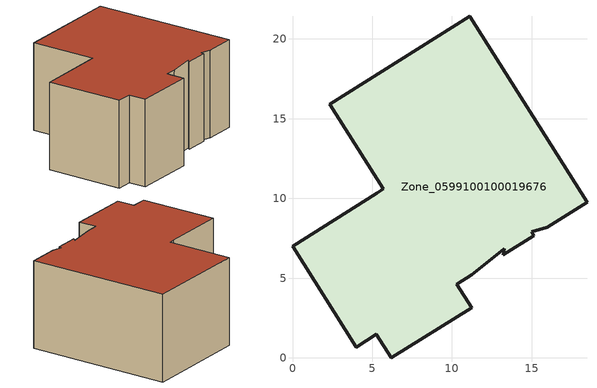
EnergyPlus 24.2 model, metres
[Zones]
Zone_0599100100019676
 floor ground (C_G): 14.99,7.92 15.11,7.65 13.21,6.46 13.28,6.85 11.25,5.23 10.3,4.63 11.23,3.16 6.19,0 5.25,1.48 3.99,0.68 0,7.01 5.27,10.34 5.57,10.53 5.69,10.6 2.32,15.91 11.11,21.44 18.46,9.76 15.98,8.2 z0
 wall outside (C_F): 3.99,0.68 5.25,1.48 6.19,0 11.23,3.16 10.3,4.63 11.25,5.23 13.28,6.85 13.21,6.46 15.11,7.65 14.99,7.92 15.98,8.2 18.46,9.76 11.11,21.44 2.32,15.91 5.69,10.6 5.57,10.53 5.27,10.34 0,7.01 3.99,0.68 z0:8.38
 roof outside (C_R): 15.11,7.65 14.99,7.92 15.98,8.2 18.46,9.76 11.11,21.44 2.32,15.91 5.69,10.6 5.57,10.53 5.27,10.34 0,7.01 3.99,0.68 5.25,1.48 6.19,0 11.23,3.16 10.3,4.63 11.25,5.23 13.28,6.85 13.21,6.46 z8.38
[BUILDING]
Pand.0599100100019676: North Axis=0; Terrain=City; Loads Convergence Tolerance Value=0.04; Temperature Convergence Tolerance Value=0.4; Solar Distribution=FullExterior; Maximum Number of Warmup Days=25; Minimum Number of Warmup Days=1
[Site:Location]
Rotterdam.The.Hague.AP_ZH_NLD Design_Conditions: Latitude=51.96; Longitude=4.45; Time Zone=1; Elevation=-4.5
[SITE:GROUNDTEMPERATURE:BUILDINGSURFACE]
18, 18, 18, 18, 18, 18, 18, 18, 18, 18, 18, 18
[MATERIAL] Thermal Absorptance=0.9; Solar Absorptance=0.7; Visible Absorptance=0.7
Name | Roughness | Thickness | Conductivity | Density | Specific Heat
G.D.2015-2018 | MediumSmooth | 0.15 | 0.0428571 | 540 | 1210
F.D.2015-2018 | Rough | 0.3 | 0.0666667 | 1920 | 840
R.D.2015-2018 | MediumRough | 0.2 | 0.0333333 | 1500 | 1000
[CONSTRUCTION]
C_G: G.D.2015-2018
C_F: F.D.2015-2018
C_R: R.D.2015-2018
[ZONE]
Zone_0599100100019676: Type=1; Multiplier=1; Ceiling Height=Autocalculate; Volume=Autocalculate; Floor Area=autocalculate; Part of Total Floor Area=Yes
[ZONEINFILTRATION:DESIGNFLOWRATE]
Infil_Zone_0599100100019676: Zone or ZoneList or Space or SpaceList=Zone_0599100100019676; Schedule=AlwaysOn; Design Flow Rate Calculation Method=Flow/Area; Flow Rate per Floor Area=0.0021; Constant Term Coefficient=1; Temperature Term Coefficient=0; Velocity Term Coefficient=0; Velocity Squared Term Coefficient=0
[HVACTEMPLATE:ZONE:IDEALLOADSAIRSYSTEM]
Zone_0599100100019676: Maximum Heating Supply Air Temperature=50; Minimum Cooling Supply Air Temperature=13; Maximum Heating Supply Air Humidity Ratio=0.0156; Minimum Cooling Supply Air Humidity Ratio=0.0077; Heating Limit=NoLimit; Cooling Limit=NoLimit; Dehumidification Control Type=ConstantSensibleHeatRatio; Cooling Sensible Heat Ratio=0.7; Dehumidification Setpoint=60; Humidification Control Type=None; Humidification Setpoint=30; Outdoor Air Method=None; Outdoor Air Flow Rate per Person=0.00944; Outdoor Air Flow Rate per Zone Floor Area=0; Outdoor Air Flow Rate per Zone=0; Demand Controlled Ventilation Type=None; Outdoor Air Economizer Type=NoEconomizer; Heat Recovery Type=None; Sensible Heat Recovery Effectiveness=0.7; Latent Heat Recovery Effectiveness=0.65
[ZONECONTROL:THERMOSTAT]
ThermostatControl_Zone_0599100100019676: Zone or ZoneList=Zone_0599100100019676; Control Type Schedule=DualSetpointControlType; Control 1=Thermostat_Zone_0599100100019676; Temperature Difference Between Cutout And Setpoint=0
[THERMOSTATSETPOINT:DUALSETPOINT]
Thermostat_Zone_0599100100019676: Heating Setpoint Temperature Schedule=HeatingSetpoint_Zone_0599100100019676; Cooling Setpoint Temperature Schedule=CoolingSetpoint_Zone_0599100100019676
[SCHEDULE:COMPACT]
HeatingSetpoint_Zone_0599100100019676: Through: 12/31, For: AllDays, Until: 24:00, 21
CoolingSetpoint_Zone_0599100100019676: Through: 12/31, For: AllDays, Until: 24:00, 24
DualSetpointControlType: Through: 12/31, For: AllDays, Until: 24:00, 4
AlwaysOn: Through: 12/31, For: AllDays, Until: 24:00, 1
